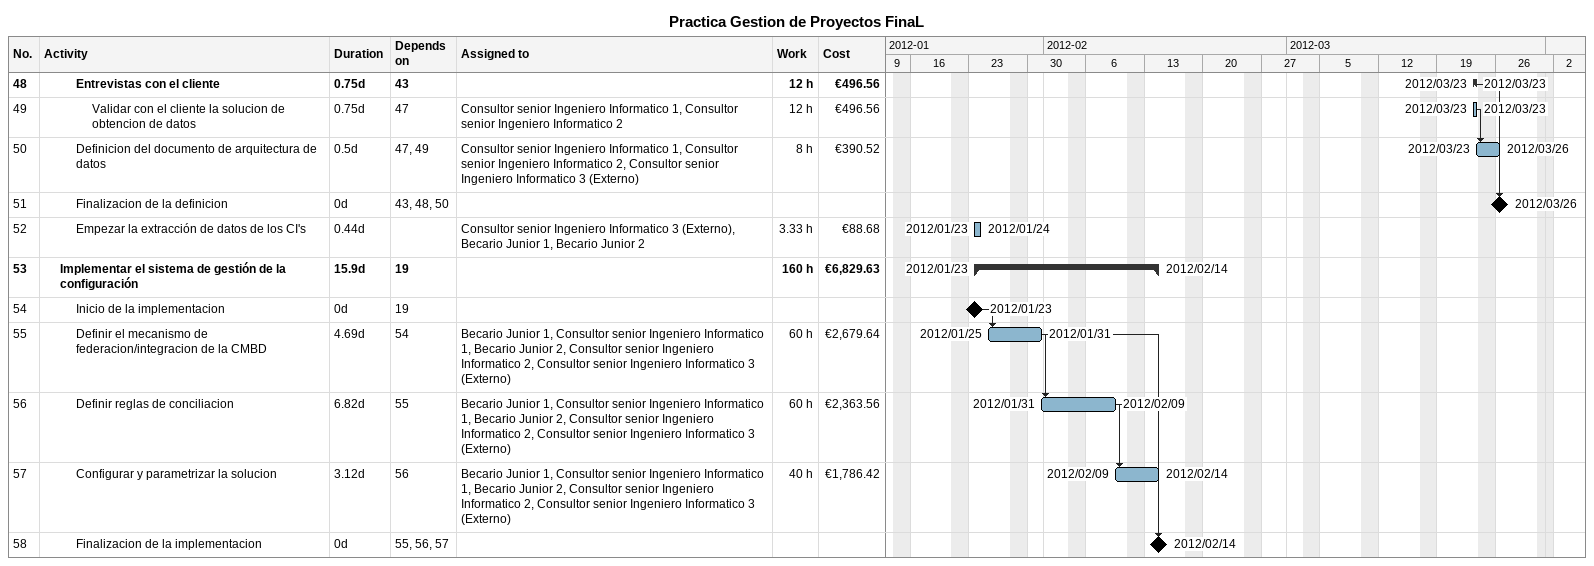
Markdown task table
Practica Gestion de Proyectos FinaL

| ID | Level | Task | Duration | Start | Finish | Predecessors | Resources | Work (h) | Cost (€) |
|---|---|---|---|---|---|---|---|---|---|
| 48 | 3 | **Entrevistas con el cliente** | 0.75d | 2012-03-23 | 2012-03-23 | 43 |  | 12 | 496.56 |
| 49 | 4 | Validar con el cliente la solucion de obtencion de datos | 0.75d | 2012-03-23 | 2012-03-23 | 47 | Consultor senior Ingeniero Informatico 1, Consultor senior Ingeniero Informatico 2 | 12 | 496.56 |
| 50 | 3 | Definicion del documento de arquitectura de datos | 0.5d | 2012-03-23 | 2012-03-26 | 47, 49 | Consultor senior Ingeniero Informatico 1, Consultor senior Ingeniero Informatico 2, Consultor senior Ingeniero Informatico 3 (Externo) | 8 | 390.52 |
| 51 | 3 | Finalizacion de la definicion | 0d | 2012-03-26 | 2012-03-26 | 43, 48, 50 |  |  |  |
| 52 | 3 | Empezar la extracción de datos de los CI's | 0.44d | 2012-01-23 | 2012-01-24 |  | Consultor senior Ingeniero Informatico 3 (Externo), Becario Junior 1, Becario Junior 2 | 3.33 | 88.68 |
| 53 | 2 | **Implementar el sistema de gestión de la configuración** | 15.9d | 2012-01-23 | 2012-02-14 | 19 |  | 160 | 6829.63 |
| 54 | 3 | Inicio de la implementacion | 0d | 2012-01-23 | 2012-01-23 | 19 |  |  |  |
| 55 | 3 | Definir el mecanismo de federacion/integracion de la CMBD | 4.69d | 2012-01-25 | 2012-01-31 | 54 | Becario Junior 1, Consultor senior Ingeniero Informatico 1, Becario Junior 2, Consultor senior Ingeniero Informatico 2, Consultor senior Ingeniero Informatico 3 (Externo) | 60 | 2679.64 |
| 56 | 3 | Definir reglas de conciliacion | 6.82d | 2012-01-31 | 2012-02-09 | 55 | Becario Junior 1, Consultor senior Ingeniero Informatico 1, Becario Junior 2, Consultor senior Ingeniero Informatico 2, Consultor senior Ingeniero Informatico 3 (Externo) | 60 | 2363.56 |
| 57 | 3 | Configurar y parametrizar la solucion | 3.12d | 2012-02-09 | 2012-02-14 | 56 | Becario Junior 1, Consultor senior Ingeniero Informatico 1, Becario Junior 2, Consultor senior Ingeniero Informatico 2, Consultor senior Ingeniero Informatico 3 (Externo) | 40 | 1786.42 |
| 58 | 3 | Finalizacion de la implementacion | 0d | 2012-02-14 | 2012-02-14 | 55, 56, 57 |  |  |  |
